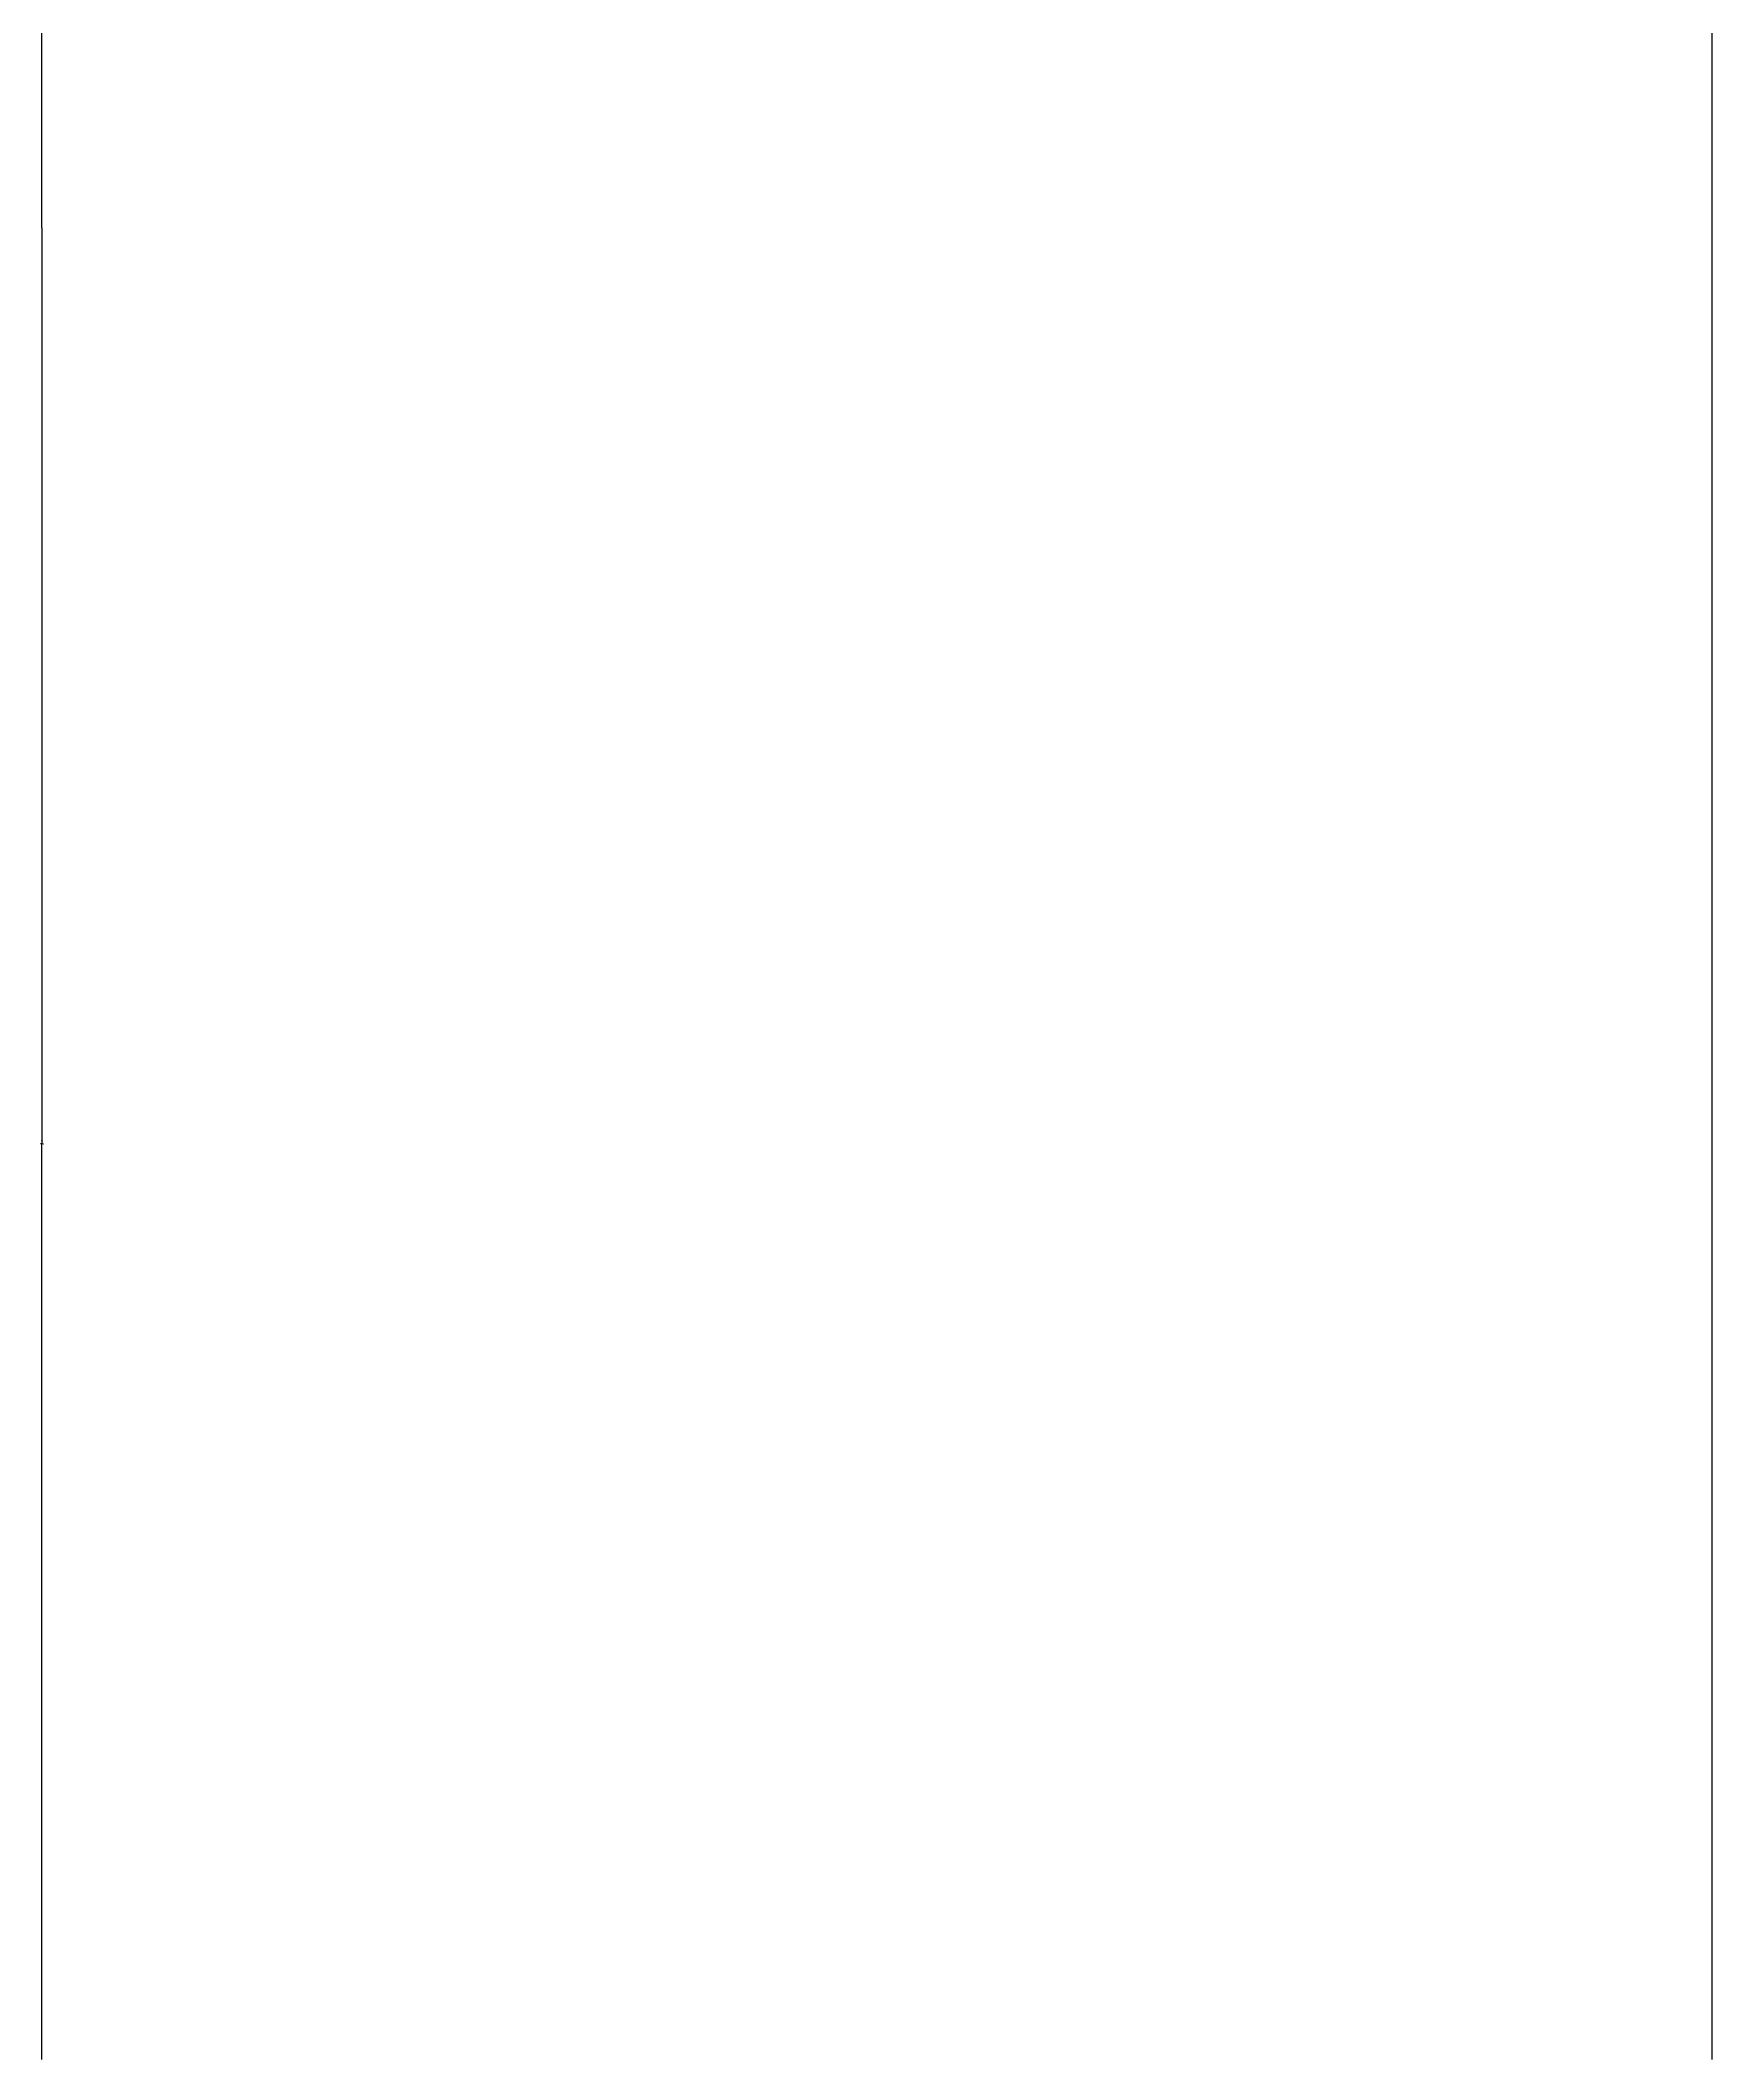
# Model space of a CAD drawing. Header units: metres. Extents: x 5647 to 73999, y 8406 to 50306.
# Drawn here: x 32375 to 32901, y 45591 to 46226 of the extents above; entities that cross this region are included whole.
import ezdxf

# ---------------------------------------------------------------- set-up
doc = ezdxf.new("R2010")
doc.units = ezdxf.units.M
doc.layers.add('CCX', color=7, linetype='Continuous')
doc.dimstyles.get("Standard").update_dxf_attribs({"dimtxt": 2.5, "dimasz": 2.5, "dimexe": 1.25, "dimexo": 0.625, "dimtad": 1, "dimcen": 2.5, "dimazin": 3, "dimtfac": 1, "dimtmove": 0, "dimatfit": 3})

# ---------------------------------------------------------------- blocks, each defined once
blk = doc.blocks.new('_CLOSEDFILLED')
at = {"color": 0, "linetype": 'BYBLOCK'}
blk.add_solid([(-1, 0.2), (0, 0), (-1, -0.2)], dxfattribs=at)
blk = doc.blocks.new('*D14')
for p, q in [((32900.63, 48239.42), (32900.63, 46915.07)), ((32900.38, 46915.07), (32900.13, 46915.07)), ((32900.63, 45590.72), (32900.63, 46915.07)), ((32900.63, 46915.07), (32900.63, 46915.07)), ((32900.88, 46915.07), (32901.13, 46915.07))]:
    blk.add_line(p, q)
at = {"layer": 'Defpoints'}
for p in [(32900.63, 48239.42), (32900.63, 46915.07), (32900.63, 45590.72)]:
    blk.add_point(p, dxfattribs=at)
at = {"xscale": 0.25, "yscale": 0.25}
blk.add_blockref('_CLOSEDFILLED', (32900.63, 46915.07), dxfattribs=at)
at = {"xscale": 0.25, "yscale": 0.25, "rotation": 180}
blk.add_blockref('_CLOSEDFILLED', (32900.63, 46915.07), dxfattribs=at)
at = {"insert": (32900.63, 46916.195), "char_height": 1, "attachment_point": 5}
blk.add_mtext('B', dxfattribs=at)
blk = doc.blocks.new('*D30')
for p, q in [((32713.85, 46665.64), (32713.85, 46416.2)), ((32375.32, 46166.77), (32375.32, 46416.2)), ((32375.57, 46416.2), (32544.085, 46416.2)), ((32545.085, 46416.2), (32713.6, 46416.2))]:
    blk.add_line(p, q)
at = {"layer": 'Defpoints'}
for p in [(32713.85, 46665.64), (32375.32, 46416.2), (32375.32, 46166.77)]:
    blk.add_point(p, dxfattribs=at)
at = {"layer": 'CCX', "xscale": 0.25, "yscale": 0.25, "rotation": 180}
blk.add_blockref('_CLOSEDFILLED', (32375.32, 46416.2), dxfattribs=at)
at = {"layer": 'CCX', "xscale": 0.25, "yscale": 0.25}
blk.add_blockref('_CLOSEDFILLED', (32713.85, 46416.2), dxfattribs=at)
at = {"layer": 'CCX', "insert": (32544.585, 46416.2), "char_height": 1, "attachment_point": 5}
blk.add_mtext('f', dxfattribs=at)
blk = doc.blocks.new('*D31')
for p, q in [((32375.32, 46166.77), (32375.32, 45878.74)), ((32375.07, 45878.74), (32374.82, 45878.74)), ((32375.32, 45590.72), (32375.32, 45878.74)), ((32375.32, 45878.74), (32375.32, 45878.74)), ((32375.57, 45878.74), (32375.82, 45878.74))]:
    blk.add_line(p, q)
at = {"layer": 'Defpoints'}
for p in [(32375.32, 46166.77), (32375.32, 45878.74), (32375.32, 45590.72)]:
    blk.add_point(p, dxfattribs=at)
at = {"layer": 'CCX', "xscale": 0.25, "yscale": 0.25}
blk.add_blockref('_CLOSEDFILLED', (32375.32, 45878.74), dxfattribs=at)
at = {"layer": 'CCX', "xscale": 0.25, "yscale": 0.25, "rotation": 180}
blk.add_blockref('_CLOSEDFILLED', (32375.32, 45878.74), dxfattribs=at)
at = {"layer": 'CCX', "insert": (32375.32, 45879.865), "char_height": 1, "attachment_point": 5}
blk.add_mtext('c', dxfattribs=at)

msp = doc.modelspace()

# ---------------------------------------------------------------- dimensions: what is measured, and where the dimension line sits
dim = msp.add_linear_dim(base=(32900.63, 46915.07), p1=(32900.63, 45590.72), p2=(32900.63, 48239.42), text='B', dimstyle='Standard')
dim.commit()
dim.dimension.update_dxf_attribs({"geometry": '*D14', "text_midpoint": (32900.63, 46916.195)})
at = {"layer": 'CCX'}
for base, p1, p2, text, picture, middle in [((32375.32, 46416.2), (32375.32, 46166.77), (32713.85, 46665.64), 'f', '*D30', (32544.585, 46416.2)), ((32375.32, 45878.74), (32375.32, 45590.72), (32375.32, 46166.77), 'c', '*D31', (32375.32, 45879.865))]:
    dim = msp.add_linear_dim(base=base, p1=p1, p2=p2, text=text, dimstyle='Standard', dxfattribs=at)
    dim.commit()
    dim.dimension.update_dxf_attribs({"geometry": picture, "text_midpoint": middle})

doc.saveas('drawing.dxf')
